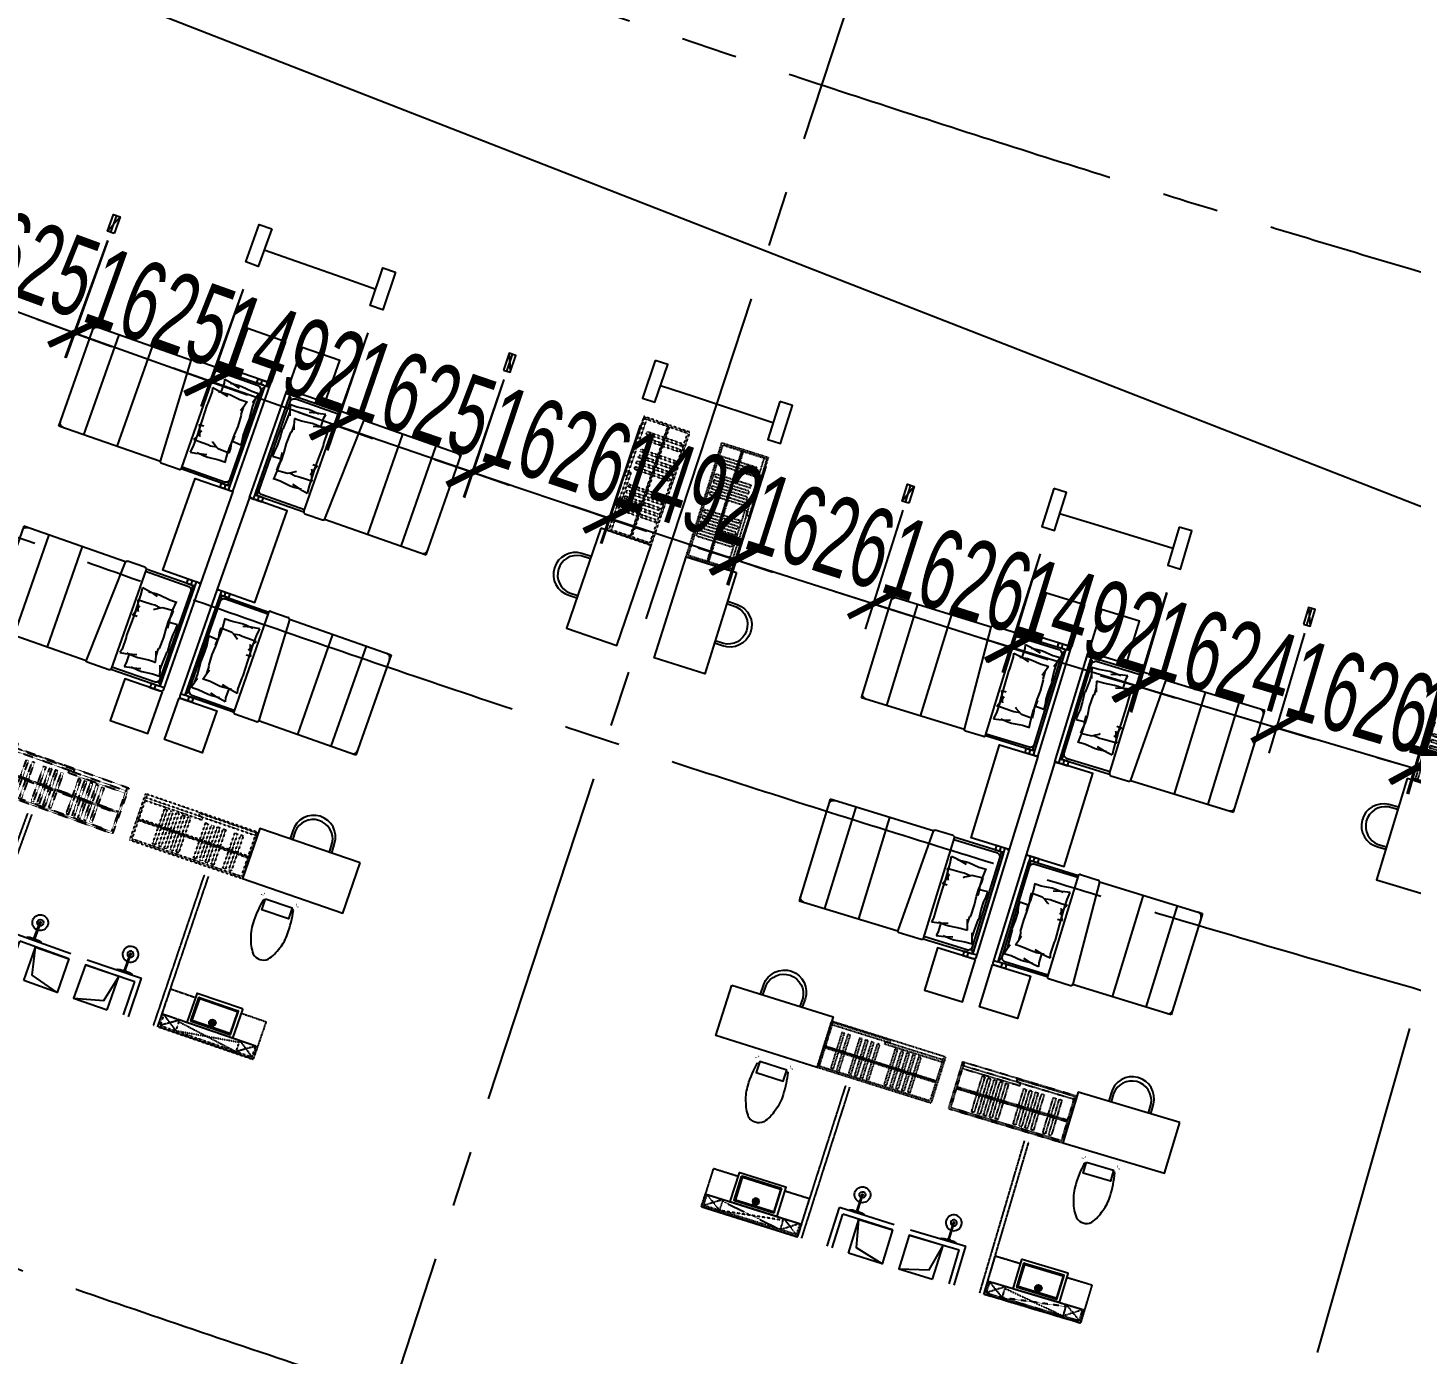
# Model space of a CAD drawing. Extents: x -668578 to 2331563, y -1202445 to 1620273.
# Drawn here: x 1076806 to 1092451, y 51342 to 66347 of the extents above; entities that cross this region are included whole.
import ezdxf

# ---------------------------------------------------------------- set-up
doc = ezdxf.new("R2010")
doc.units = 0
for name, pattern in [('CENTER2', [28.575, 19.05, -3.175, 3.175, -3.175]), ('DASH', [0.35, 0.25, -0.1]), ('XREF-ID.B3$0$DASH', [0.35, 0.25, -0.1])]:
    doc.linetypes.add(name, pattern=pattern)
doc.layers.get('0').update_dxf_attribs({"color": 8})
doc.layers.get('Defpoints').update_dxf_attribs({"color": 8})
for name, color, linetype in [('#标注', 8, 'Continuous'), ('#轴线', 8, 'CENTER2'), ('A-AL', 8, 'Continuous'), ('A-BEAM-PLAN-C', 8, 'Continuous'), ('A-BEAM-PLAN-S', 8, 'Continuous'), ('A-DIMS-150', 8, 'Continuous'), ('A-PUB_HATCH', 8, 'Continuous'), ('A-WALL-E', 8, 'Continuous'), ('A-WIND-FRAM', 8, 'Continuous'), ('LVTRY', 8, 'Continuous'), ('外轮廓', 8, 'Continuous'), ('建-符号', 8, 'Continuous')]:
    doc.layers.add(name, color=color, linetype=linetype)
doc.layers.add('Def point', color=8, linetype='Continuous', plot=False)
doc.styles.add('JHZX', font='jrs.shx', dxfattribs={"width": 0.6, "bigfont": 'jhz.shx'})
doc.dimstyles.new('JZBZ-300', dxfattribs={"dimscale": 300, "dimtxt": 3, "dimasz": 1.5, "dimexe": 1, "dimexo": 1, "dimgap": 0.5, "dimtad": 1, "dimdec": 0, "dimdsep": 46, "dimtxsty": 'JHZX', "dimblk1": 'ARCHTICK', "dimblk2": 'ARCHTICK', "dimsah": 1, "dimcen": 0, "dimclrd": 1, "dimclre": 1, "dimclrt": 2, "dimazin": 2, "dimtfac": 1, "dimtdec": 0, "dimtix": 1, "dimtmove": 0, "dimatfit": 3, "dimfxl": 0, "dimtolj": 1, "dimlwd": -1, "dimlwe": -1, "dimarcsym": 0})
doc.dimstyles.new('JZBZ-400', dxfattribs={"dimscale": 400, "dimtxt": 3, "dimasz": 1.5, "dimexe": 1, "dimexo": 1, "dimgap": 0.5, "dimtad": 1, "dimdec": 0, "dimdsep": 46, "dimtxsty": 'JHZX', "dimblk1": 'ARCHTICK', "dimblk2": 'ARCHTICK', "dimsah": 1, "dimcen": 0, "dimclrd": 1, "dimclre": 1, "dimclrt": 2, "dimazin": 2, "dimtfac": 1, "dimtdec": 0, "dimtix": 1, "dimtmove": 0, "dimatfit": 3, "dimfxl": 0, "dimtolj": 1, "dimlwd": -1, "dimlwe": -1, "dimarcsym": 0})

# ---------------------------------------------------------------- blocks, each defined once
blk = doc.blocks.new('_ARCHTICK')
at = {"color": 0, "linetype": 'ByBlock', "const_width": 0.15}
blk.add_lwpolyline([(-0.5, -0.5), (0.5, 0.5)], dxfattribs=at)
blk = doc.blocks.new('*D2939')
at = {"layer": '#标注', "ltscale": 300, "transparency": 16777216}
for p, q in [((-1773, -1481), (-9342, -7863)), ((165914, -92056), (164727, -101884))]:
    blk.add_line(p, q, dxfattribs=at)
blk.add_arc((197092, 166179), 269610, 220.13382, 263.11563, dxfattribs=at)
at = {"layer": 'Defpoints', "color": 0, "ltscale": 300, "transparency": 16777216}
for p in [(197092, 166179), (-1467, -1224), (40380, -53208), (165962, -91659)]:
    blk.add_point(p, dxfattribs=at)
at = {"layer": '#标注', "ltscale": 300, "transparency": 16777216, "xscale": 600, "yscale": 600, "zscale": 600}
for p, rotation in [((-9036, -7605), 130.1338192809485), ((164775, -101487), 353.1156299250187)]:
    blk.add_blockref('_ARCHTICK', p, dxfattribs=dict(at, rotation=rotation))
at = {"layer": '#标注', "ltscale": 300, "transparency": 16777216, "insert": (69342, -70334), "char_height": 1200, "attachment_point": 5, "rotation": 331.6247, "style": 'JHZX'}
blk.add_mtext('\\A1;42.98°', dxfattribs=at)
blk = doc.blocks.new('XREF-ID.ABCD$0$A$C1BB74E00')
at = {"ltscale": 0.5}
for p, q in [((108, 347), (108, 69)), ((113, 352), (577, 352)), ((117, 79), (117, 336)), ((120, 339), (570, 339)), ((345, 333), (345, 247)), ((573, 79), (573, 336)), ((582, 347), (582, 69)), ((302, 290), (388, 290)), ((577, 64), (113, 64)), ((570, 76), (120, 76))]:
    blk.add_line(p, q, dxfattribs=at)
blk.add_lwpolyline([(70, 378), (70, 35, 0.414214), (75, 30), (615, 30, 0.414214), (620, 35), (620, 378)], format="xyb", dxfattribs=at)
blk.add_lwpolyline([(70, 378), (620, 378)], dxfattribs=at)
for radius in [37.5, 26]:
    blk.add_circle((345, 290), radius, dxfattribs=at)
for centre, radius, start, end in [((113, 347), 5, 90, 180), ((120, 336), 3, 90, 180), ((570, 336), 3, 0, 90), ((577, 347), 5, 0, 90), ((113, 69), 5, 180, 270), ((120, 79), 3, 180, 270), ((570, 79), 3, 270, 0), ((577, 69), 5, 270, 0)]:
    blk.add_arc(centre, radius, start, end, dxfattribs=at)
blk = doc.blocks.new('XREF-ID.ABCD$0$马桶')
at = {"ltscale": 0.5}
for points, format in [([(-188, 30, 10, 0, 0), (-195, 0, 0, 0, 0.053113), (-225, -286, 0, 0, 0.094029), (-192, -490, 0, 0, 0.0979), (-106, -658, 0, 0, 0.39929), (106, -658, 0, 0, 0.087816), (192, -490, 0, 0, 0.089191), (225, -305, 0, 0, 0.054931), (195, 0, 0, 10, 0), (188, 30, 10, 10, 0)], "xyseb"), ([(224, 0, 10, 0, 0), (195, 0, 0, 0, 0), (-195, 0, 0, 10, 0), (-225, 0, 10, 10, 0)], "xyseb"), ([(-180, -50, 0.049028), (-205, -306, 0.094674), (-173, -505, 0.097919), (-90, -666, 0.382959), (90, -666, 0.087635), (173, -504, 0.08979), (205, -325, 0.05091), (180, -50, 0.046704)], "xyb")]:
    blk.add_lwpolyline(points, format=format, dxfattribs=at)
for points in [[(-160, -50), (-180, -50)], [(180, -50), (160, -50)]]:
    blk.add_lwpolyline(points, dxfattribs=at)
blk.add_lwpolyline([(-160, -30), (160, -30), (160, -160), (-160, -160)], close=True, dxfattribs=at)
blk = doc.blocks.new('rgewg1500')
at = {"ltscale": 0.3}
for p, q in [((0, -2250), (0, -450)), ((0, -2100), (0, -550)), ((0, -550), (50, -550)), ((150, -500), (20, -500)), ((634, -550), (50, -550)), ((50, -2030), (50, -570)), ((70, -550), (150, -550)), ((75, -625), (75, -600)), ((100, -550), (100, -500)), ((150, -550), (150, -500)), ((633, -2045), (633, -555)), ((653, -535), (913, -535)), ((883, -2045), (933, -555)), ((2100, -550), (933, -550)), ((1400, -2050), (1400, -550)), ((1800, -2050), (1800, -550)), ((2100, -2050), (2100, -550)), ((114, -656), (87, -656)), ((87, -656), (108, -729)), ((108, -729), (107, -814)), ((108, -729), (123, -777)), ((172, -656), (114, -656)), ((297, -642), (172, -656)), ((393, -775), (268, -789)), ((341, -642), (297, -642)), ((407, -646), (318, -669)), ((429, -651), (341, -642)), ((437, -775), (393, -775)), ((445, -639), (407, -646)), ((503, -779), (414, -802)), ((525, -784), (437, -775)), ((505, -628), (445, -639)), ((495, -673), (505, -628)), ((496, -781), (495, -673)), ((541, -772), (503, -779)), ((601, -761), (541, -772)), ((591, -806), (601, -761)), ((107, -814), (99, -945)), ((210, -789), (183, -789)), ((183, -789), (204, -862)), ((204, -862), (203, -947)), ((204, -862), (219, -910)), ((268, -789), (210, -789)), ((593, -946), (591, -806)), ((99, -945), (94, -953)), ((94, -953), (101, -1054)), ((101, -1054), (102, -1154)), ((195, -953), (190, -1086)), ((190, -1086), (198, -1187)), ((203, -947), (195, -953)), ((592, -1148), (595, -973)), ((595, -973), (593, -946)), ((92, -1211), (89, -1272)), ((102, -1154), (92, -1211)), ((185, -1195), (314, -1203)), ((188, -1256), (185, -1195)), ((198, -1187), (198, -1287)), ((314, -1203), (354, -1226)), ((335, -1215), (407, -1203)), ((354, -1226), (392, -1249)), ((392, -1249), (403, -1258)), ((407, -1203), (442, -1206)), ((442, -1206), (553, -1209)), ((553, -1209), (595, -1210)), ((596, -1236), (582, -1278)), ((587, -1344), (592, -1148)), ((595, -1210), (609, -1210)), ((609, -1210), (596, -1236)), ((89, -1272), (198, -1265)), ((89, -1328), (198, -1335)), ((92, -1389), (89, -1328)), ((102, -1446), (92, -1389)), ((188, -1344), (185, -1405)), ((185, -1405), (314, -1397)), ((198, -1313), (188, -1256)), ((198, -1287), (188, -1344)), ((198, -1413), (198, -1313)), ((314, -1397), (354, -1374)), ((335, -1385), (407, -1397)), ((354, -1374), (392, -1351)), ((392, -1351), (403, -1342)), ((407, -1397), (442, -1394)), ((442, -1394), (553, -1391)), ((553, -1391), (595, -1390)), ((567, -1279), (558, -1266)), ((567, -1321), (558, -1334)), ((582, -1278), (567, -1321)), ((582, -1322), (567, -1279)), ((596, -1364), (582, -1322)), ((587, -1256), (592, -1452)), ((595, -1390), (609, -1390)), ((609, -1390), (596, -1364)), ((94, -1647), (101, -1546)), ((101, -1546), (102, -1446)), ((190, -1514), (198, -1413)), ((195, -1647), (190, -1514)), ((592, -1452), (595, -1627)), ((99, -1655), (94, -1647)), ((107, -1786), (99, -1655)), ((203, -1653), (195, -1647)), ((204, -1738), (203, -1653)), ((204, -1738), (219, -1690)), ((593, -1654), (591, -1794)), ((595, -1627), (593, -1654)), ((87, -1944), (108, -1871)), ((108, -1871), (107, -1786)), ((108, -1871), (123, -1823)), ((183, -1811), (204, -1738)), ((210, -1811), (183, -1811)), ((268, -1811), (210, -1811)), ((393, -1825), (268, -1811)), ((437, -1825), (393, -1825)), ((503, -1821), (414, -1798)), ((525, -1816), (437, -1825)), ((496, -1819), (495, -1927)), ((541, -1828), (503, -1821)), ((601, -1839), (541, -1828)), ((591, -1794), (601, -1839)), ((75, -2025), (75, -1975)), ((114, -1944), (87, -1944)), ((172, -1944), (114, -1944)), ((297, -1958), (172, -1944)), ((341, -1958), (297, -1958)), ((407, -1954), (318, -1931)), ((429, -1949), (341, -1958)), ((445, -1961), (407, -1954)), ((505, -1972), (445, -1961)), ((495, -1927), (505, -1972)), ((0, -2100), (50, -2100)), ((20, -2100), (150, -2100)), ((50, -2050), (634, -2050)), ((50, -2050), (50, -2050)), ((150, -2050), (70, -2050)), ((100, -2100), (100, -2050)), ((150, -2100), (150, -2050)), ((653, -2065), (863, -2065)), ((883, -2050), (2100, -2050))]:
    blk.add_line(p, q, dxfattribs=at)
for points in [[(0, -500), (450, -500), (450, 0), (0, 0)], [(0, -2100), (450, -2100), (450, -2600), (0, -2600)]]:
    blk.add_lwpolyline(points, close=True, dxfattribs=at)
blk.add_lwpolyline([(50, -2100), (50, -550)], dxfattribs=at)
blk.add_lwpolyline([(633, -2025), (125, -2025, -0.414214), (75, -1975), (75, -625, -0.414214), (125, -575), (633, -575)], format="xyb", dxfattribs=at)
for centre, radius, start, end in [((20, -520), 20, 90, 180), ((70, -570), 20, 90, 180), ((50, -600), 25, 0, 90), ((653, -555), 20, 90, 180), ((913, -555), 20, 0, 90), ((2050, -600), 50, 0, 90), ((50, -2025), 25, 270, 0), ((70, -2030), 20, 180, 270), ((2050, -2000), 50, 270, 0), ((20, -2080), 20, 180, 270), ((653, -2045), 20, 180, 270), ((863, -2045), 20, 270, 0)]:
    blk.add_arc(centre, radius, start, end, dxfattribs=at)
blk = doc.blocks.new('Swcwrv4tv')
at = {"linetype": 'XREF-ID.B3$0$DASH', "ltscale": 0.3}
for p, q in [((20, -240), (1330, -240)), ((20, -250), (1330, -250)), ((20, -260), (1330, -260))]:
    blk.add_line(p, q, dxfattribs=at)
for points in [[(0, 0), (0, -550), (1350, -550), (1350, 0)], [(20, -20), (20, -550), (1330, -550), (1330, -20)], [(149, -460), (149, -40), (179, -40), (179, -460)], [(219, -460), (219, -40), (249, -40), (249, -460)], [(359, -460), (359, -40), (389, -40), (389, -460)], [(429, -460), (429, -40), (459, -40), (459, -460)], [(499, -460), (499, -40), (529, -40), (529, -460)], [(569, -460), (569, -40), (599, -40), (599, -460)], [(779, -460), (779, -40), (809, -40), (809, -460)], [(849, -460), (849, -40), (879, -40), (879, -460)], [(919, -460), (919, -40), (949, -40), (949, -460)], [(989, -460), (989, -40), (1019, -40), (1019, -460)], [(1059, -460), (1059, -40), (1089, -40), (1089, -460)], [(20, -540), (700, -540), (700, -510), (20, -510)], [(1330, -480), (650, -480), (650, -510), (1330, -510)]]:
    blk.add_lwpolyline(points, close=True, dxfattribs=at)
blk = doc.blocks.new('XREF-ID.ABCD$0$DSAFAS124SDA')
at = {"ltscale": 0.5}
for p, q in [((18910, 19911), (18900, 19911)), ((18910, 19849), (18910, 19911)), ((18910, 19890), (18930, 19890)), ((18910, 19870), (18930, 19870)), ((18930, 19870), (18930, 19890)), ((18930, 19885), (19115, 19885)), ((18930, 19875), (19115, 19875)), ((18900, 19849), (18910, 19849))]:
    blk.add_line(p, q, dxfattribs=at)
for points in [[(18900, 19965), (18910, 19965), (18915, 19935), (18915, 19890)], [(18915, 19870), (18915, 19825), (18910, 19795), (18900, 19795)]]:
    blk.add_lwpolyline(points, dxfattribs=at)
for radius, start, end in [(89.5, 183.2025, 176.7975), (35, 188.2132, 171.7868), (9, 213.749, 146.251), (5, 270, 90)]:
    blk.add_arc((19115, 19880), radius, start, end, dxfattribs=at)
blk = doc.blocks.new('vvrgevve')
at = {"layer": 'A-BEAM-PLAN-C'}
for points in [[(-2732, -3889), (-3064, -3670), (-3285, -4003), (-2951, -4223)], [(-2148, -4272), (-2480, -4053), (-2701, -4386), (-2367, -4606)]]:
    blk.add_lwpolyline(points, close=True, dxfattribs=at)
at = {"layer": 'A-BEAM-PLAN-S'}
for p, q in [((-2700, -4388), (-2481, -4053)), ((-2481, -4053), (-2148, -4272))]:
    blk.add_line(p, q, dxfattribs=at)
at = {"layer": 'A-DIMS-150'}
for points in [[(-2951, -4223), (-3183, -3990), (-3064, -3670)], [(-2700, -4388), (-2394, -4507), (-2148, -4272)]]:
    blk.add_lwpolyline(points, dxfattribs=at)
at = {"layer": 'Def point', "linetype": 'XREF-ID.B3$0$DASH', "ltscale": 0.3}
for p, q in [((-3922, -4974), (-4084, -5221)), ((-3546, -5221), (-3922, -4974)), ((-4297, -6092), (-3672, -5139)), ((-4286, -6075), (-3683, -5156)), ((-3683, -5156), (-3574, -5227)), ((-3683, -5156), (-3678, -5386)), ((-3672, -5139), (-3546, -5221)), ((-3574, -5227), (-4177, -6147)), ((-4172, -6174), (-3546, -5221)), ((-3546, -5221), (-4172, -6174)), ((-3787, -5314), (-3574, -5227)), ((-3678, -5386), (-3787, -5314)), ((-4165, -5927), (-3678, -5386)), ((-3770, -5325), (-4073, -5988)), ((-4005, -6284), (-3379, -5331)), ((-3379, -5331), (-4005, -6284)), ((-3373, -5359), (-3977, -6278)), ((-3879, -6366), (-3254, -5413)), ((-3868, -6350), (-3265, -5430)), ((-3265, -5430), (-3478, -5517)), ((-3379, -5331), (-3003, -5578)), ((-3254, -5413), (-3379, -5331)), ((-3265, -5430), (-3373, -5359)), ((-3369, -5589), (-3373, -5359)), ((-3386, -5578), (-3873, -6119)), ((-3781, -6180), (-3478, -5517)), ((-3478, -5517), (-3369, -5589)), ((-3003, -5578), (-3165, -5824)), ((-4386, -5681), (-4548, -5927)), ((-4548, -5927), (-4172, -6174)), ((-4073, -5988), (-4182, -5916)), ((-4182, -5916), (-4177, -6147)), ((-4172, -6174), (-4297, -6092)), ((-4286, -6075), (-4073, -5988)), ((-4177, -6147), (-4286, -6075)), ((-3764, -6191), (-3977, -6278)), ((-3873, -6119), (-3764, -6191)), ((-3868, -6350), (-3873, -6119)), ((-3628, -6531), (-4005, -6284)), ((-4005, -6284), (-3879, -6366)), ((-3977, -6278), (-3868, -6350)), ((-3466, -6284), (-3628, -6531))]:
    blk.add_line(p, q, dxfattribs=at)
at = {"layer": 'Def point'}
for points in [[(-7134, -10688), (-6476, -9685), (-6977, -9356), (-7636, -10359)], [(-6967, -10798), (-6309, -9795), (-5807, -10124), (-6465, -11127)]]:
    blk.add_lwpolyline(points, close=True, dxfattribs=at)
for points in [[(-7449, -10075), (-7541, -10010, -0.999944), (-7256, -9605), (-7178, -9661)], [(-7434, -10052), (-7526, -9988, -0.90396), (-7272, -9628), (-7193, -9684)], [(-6279, -10843), (-6183, -10902, 0.999944), (-5925, -10479), (-6007, -10429)], [(-6264, -10820), (-6169, -10878, 0.90396), (-5939, -10503), (-6022, -10452)]]:
    blk.add_lwpolyline(points, format="xyb", dxfattribs=at)
at = {"layer": 'LVTRY', "linetype": 'Continuous'}
for p, q in [((-2951, -3385), (-3368, -4020)), ((-2901, -3418), (-3285, -4003)), ((-2942, -4301), (-3368, -4020)), ((-2909, -4251), (-3202, -4058)), ((-1984, -4020), (-2366, -4607)), ((-1934, -4053), (-2348, -4690)), ((-2366, -4607), (-2742, -4360)), ((-2148, -4272), (-2366, -4607)), ((-2348, -4690), (-2775, -4410)), ((-2733, -4438), (-2348, -4690))]:
    blk.add_line(p, q, dxfattribs=at)
at = {"layer": 'LVTRY', "linetype": 'DASH'}
for p, q in [((-3050, -4458), (-4381, -3577)), ((-3078, -4500), (-4408, -3618)), ((-2903, -4614), (-1566, -5484)), ((-2876, -4572), (-1538, -5442))]:
    blk.add_line(p, q, dxfattribs=at)
at = {"layer": 'LVTRY', "linetype": 'DASH', "ltscale": 0.5}
for points in [[(-4386, -5681), (-4548, -5927), (-4172, -6174), (-3546, -5221), (-3922, -4974), (-4084, -5221)], [(-3466, -6284), (-3628, -6531), (-4005, -6284), (-3379, -5331), (-3003, -5578), (-3165, -5824)]]:
    blk.add_lwpolyline(points, dxfattribs=at)
at = {"layer": 'Def point'}
for name, p, xscale, rotation in [('Swcwrv4tv', (-4227, -6258), -0.9999999999999998, 326.7232894657257), ('rgewg1500', (-4939, -7344), -0.9999999999999997, 326.7232894661589)]:
    blk.add_blockref(name, p, dxfattribs=dict(at, xscale=xscale, rotation=rotation))
for name, p, rotation in [('Swcwrv4tv', (-4059, -6368), 326.7232894665918), ('rgewg1500', (-4772, -7454), 326.7232894661586)]:
    blk.add_blockref(name, p, dxfattribs=dict(at, rotation=rotation))
at = {"layer": 'LVTRY', "linetype": 'DASH', "ltscale": 0.5, "xscale": -1, "rotation": 326.4684970788045}
blk.add_blockref('XREF-ID.ABCD$0$DSAFAS124SDA', (1579, -30769), dxfattribs=at)
at = {"layer": 'LVTRY', "color": 8, "linetype": 'Continuous', "rotation": 236.7232894660163}
blk.add_blockref('XREF-ID.ABCD$0$马桶', (-3294, -4837), dxfattribs=at)
at = {"layer": 'LVTRY', "linetype": 'DASH', "ltscale": 0.5, "rotation": 326.9780817593824}
blk.add_blockref('XREF-ID.ABCD$0$DSAFAS124SDA', (-28857, -10794), dxfattribs=at)
at = {"layer": 'LVTRY', "color": 8, "linetype": 'Continuous', "xscale": -0.9999999999999997, "rotation": 56.72328946630162}
blk.add_blockref('XREF-ID.ABCD$0$马桶', (-3127, -4946), dxfattribs=at)
at = {"layer": 'LVTRY', "color": 8, "linetype": 'DASH', "ltscale": 0.5, "extrusion": (0, 0, -1), "zscale": -1, "rotation": 123.276710533797}
blk.add_blockref('XREF-ID.ABCD$0$A$C1BB74E00', (4491, -5695), dxfattribs=at)
at = {"layer": 'LVTRY', "color": 8, "linetype": 'DASH', "ltscale": 0.5, "extrusion": (0, 0, -1), "xscale": -1, "zscale": -1, "rotation": 303.2767105338852}
blk.add_blockref('XREF-ID.ABCD$0$A$C1BB74E00', (3438, -6387), dxfattribs=at)
blk = doc.blocks.new('rehgdfvsfe')
at = {"ltscale": 0.3}
for p, q in [((-50, 0), (-1330, 0)), ((-1300, 0), (-1300, -50)), ((-50, 0), (-50, -50)), ((1050, 0), (2330, 0)), ((1050, 0), (1050, -50)), ((2300, 0), (2300, -50)), ((-1350, -150), (-1350, -20)), ((-1300, -100), (-1350, -100)), ((-1300, -150), (-1350, -150)), ((-1300, -634), (-1300, -50)), ((-1300, -70), (-1300, -150)), ((-120, -50), (-1280, -50)), ((-1225, -75), (-1250, -75)), ((-1194, -114), (-1194, -87)), ((-1194, -87), (-1121, -108)), ((-1194, -172), (-1194, -114)), ((-1121, -108), (-1036, -107)), ((-1121, -108), (-1073, -123)), ((-1036, -107), (-905, -99)), ((-905, -99), (-897, -94)), ((-897, -94), (-796, -101)), ((-796, -101), (-696, -102)), ((-696, -102), (-639, -92)), ((-639, -92), (-578, -89)), ((-578, -89), (-585, -198)), ((-125, -75), (-175, -75)), ((-100, -50), (-100, -634)), ((-100, -50), (-100, -50)), ((-100, -150), (-100, -70)), ((-50, -100), (-100, -100)), ((-50, -150), (-100, -150)), ((-50, -20), (-50, -150)), ((1050, -20), (1050, -150)), ((1050, -100), (1100, -100)), ((1050, -150), (1100, -150)), ((1100, -50), (1100, -634)), ((1100, -50), (1100, -50)), ((1100, -150), (1100, -70)), ((1120, -50), (2280, -50)), ((1125, -75), (1175, -75)), ((1578, -89), (1585, -198)), ((1639, -92), (1578, -89)), ((1696, -102), (1639, -92)), ((1796, -101), (1696, -102)), ((1897, -94), (1796, -101)), ((1905, -99), (1897, -94)), ((2036, -107), (1905, -99)), ((2121, -108), (2036, -107)), ((2121, -108), (2073, -123)), ((2194, -87), (2121, -108)), ((2194, -114), (2194, -87)), ((2194, -172), (2194, -114)), ((2225, -75), (2250, -75)), ((2300, -634), (2300, -50)), ((2300, -70), (2300, -150)), ((2300, -100), (2350, -100)), ((2300, -150), (2350, -150)), ((2350, -150), (2350, -20)), ((-1208, -297), (-1194, -172)), ((-1208, -341), (-1208, -297)), ((-1075, -393), (-1061, -268)), ((-1061, -210), (-1061, -183)), ((-1061, -183), (-988, -204)), ((-1061, -268), (-1061, -210)), ((-988, -204), (-903, -203)), ((-988, -204), (-940, -219)), ((-903, -203), (-897, -195)), ((-897, -195), (-764, -190)), ((-764, -190), (-663, -198)), ((-663, -198), (-563, -198)), ((-594, -188), (-655, -185)), ((-537, -198), (-594, -188)), ((-563, -198), (-506, -188)), ((-437, -198), (-537, -198)), ((-506, -188), (-445, -185)), ((-445, -185), (-453, -314)), ((-336, -190), (-437, -198)), ((-339, -210), (-339, -183)), ((-339, -268), (-339, -210)), ((-325, -393), (-339, -268)), ((1325, -393), (1339, -268)), ((1336, -190), (1437, -198)), ((1339, -210), (1339, -183)), ((1339, -268), (1339, -210)), ((1437, -198), (1537, -198)), ((1445, -185), (1453, -314)), ((1506, -188), (1445, -185)), ((1563, -198), (1506, -188)), ((1537, -198), (1594, -188)), ((1663, -198), (1563, -198)), ((1594, -188), (1655, -185)), ((1764, -190), (1663, -198)), ((1897, -195), (1764, -190)), ((1903, -203), (1897, -195)), ((1988, -204), (1903, -203)), ((1988, -204), (1940, -219)), ((2061, -183), (1988, -204)), ((2061, -210), (2061, -183)), ((2061, -268), (2061, -210)), ((2075, -393), (2061, -268)), ((2208, -297), (2194, -172)), ((2208, -341), (2208, -297)), ((-1222, -505), (-1211, -445)), ((-1211, -445), (-1204, -407)), ((-1199, -429), (-1208, -341)), ((-1204, -407), (-1181, -318)), ((-1075, -437), (-1075, -393)), ((-1066, -525), (-1075, -437)), ((-1071, -503), (-1048, -414)), ((-499, -392), (-508, -403)), ((-476, -354), (-499, -392)), ((-453, -314), (-476, -354)), ((-465, -335), (-453, -407)), ((-456, -442), (-459, -553)), ((-453, -407), (-456, -442)), ((-329, -503), (-352, -414)), ((-334, -525), (-325, -437)), ((-325, -437), (-325, -393)), ((1325, -437), (1325, -393)), ((1334, -525), (1325, -437)), ((1329, -503), (1352, -414)), ((1453, -314), (1476, -354)), ((1465, -335), (1453, -407)), ((1453, -407), (1456, -442)), ((1456, -442), (1459, -553)), ((1476, -354), (1499, -392)), ((1499, -392), (1508, -403)), ((2071, -503), (2048, -414)), ((2066, -525), (2075, -437)), ((2075, -437), (2075, -393)), ((2204, -407), (2181, -318)), ((2199, -429), (2208, -341)), ((2211, -445), (2204, -407)), ((2222, -505), (2211, -445)), ((-1177, -495), (-1222, -505)), ((-1069, -496), (-1177, -495)), ((-1089, -601), (-1078, -541)), ((-1044, -591), (-1089, -601)), ((-1078, -541), (-1071, -503)), ((-904, -593), (-1044, -591)), ((-877, -595), (-904, -593)), ((-702, -592), (-877, -595)), ((-506, -587), (-702, -592)), ((-641, -553), (-640, -595)), ((-640, -595), (-640, -609)), ((-640, -609), (-614, -596)), ((-614, -596), (-572, -582)), ((-594, -587), (-398, -592)), ((-571, -567), (-584, -558)), ((-572, -582), (-529, -567)), ((-528, -582), (-571, -567)), ((-529, -567), (-516, -558)), ((-486, -596), (-528, -582)), ((-460, -609), (-486, -596)), ((-459, -553), (-460, -595)), ((-460, -595), (-460, -609)), ((-398, -592), (-311, -601)), ((-322, -541), (-329, -503)), ((-311, -601), (-322, -541)), ((1311, -601), (1322, -541)), ((1398, -592), (1311, -601)), ((1322, -541), (1329, -503)), ((1594, -587), (1398, -592)), ((1459, -553), (1460, -595)), ((1460, -595), (1460, -609)), ((1460, -609), (1486, -596)), ((1486, -596), (1528, -582)), ((1506, -587), (1702, -592)), ((1529, -567), (1516, -558)), ((1528, -582), (1571, -567)), ((1572, -582), (1529, -567)), ((1571, -567), (1584, -558)), ((1614, -596), (1572, -582)), ((1640, -609), (1614, -596)), ((1641, -553), (1640, -595)), ((1640, -595), (1640, -609)), ((1702, -592), (1877, -595)), ((1877, -595), (1904, -593)), ((1904, -593), (2044, -591)), ((2044, -591), (2089, -601)), ((2069, -496), (2177, -495)), ((2078, -541), (2071, -503)), ((2089, -601), (2078, -541)), ((2177, -495), (2222, -505)), ((-1315, -653), (-1315, -913)), ((-105, -633), (-1295, -633)), ((-85, -653), (-85, -863)), ((1085, -653), (1085, -863)), ((1105, -633), (2295, -633)), ((2315, -653), (2315, -913)), ((-1300, -2100), (-1300, -933)), ((-105, -883), (-1295, -933)), ((-100, -883), (-100, -2100)), ((1100, -883), (1100, -2100)), ((1105, -883), (2295, -933)), ((2300, -2100), (2300, -933)), ((-100, -1400), (-1300, -1400)), ((1100, -1400), (2300, -1400)), ((-100, -1800), (-1300, -1800)), ((1100, -1800), (2300, -1800)), ((-100, -2100), (-1300, -2100)), ((1100, -2100), (2300, -2100))]:
    blk.add_line(p, q, dxfattribs=at)
for points in [[(-1350, 0), (-1350, -450), (-1850, -450), (-1850, 0)], [(-50, 0), (-50, -450), (1050, -450), (1050, 0)], [(2350, 0), (2350, -450), (2850, -450), (2850, 0)]]:
    blk.add_lwpolyline(points, close=True, dxfattribs=at)
for points in [[(-50, -50), (-1300, -50)], [(1050, -50), (2300, -50)]]:
    blk.add_lwpolyline(points, dxfattribs=at)
for points in [[(-125, -633), (-125, -125, 0.414214), (-175, -75), (-1225, -75, 0.414214), (-1275, -125), (-1275, -633)], [(1125, -633), (1125, -125, -0.414214), (1175, -75), (2225, -75, -0.414214), (2275, -125), (2275, -633)]]:
    blk.add_lwpolyline(points, format="xyb", dxfattribs=at)
for centre, radius, start, end in [((-1330, -20), 20, 90, 180), ((2330, -20), 20, 360, 90), ((-1280, -70), 20, 90, 180), ((-1250, -50), 25, 180, 270), ((-125, -50), 25, 270, 360), ((-120, -70), 20, 360, 90), ((-70, -20), 20, 360, 90), ((1070, -20), 20, 90, 180), ((1125, -50), 25, 180, 270), ((1120, -70), 20, 90, 180), ((2250, -50), 25, 270, 0), ((2280, -70), 20, 0, 90), ((-1295, -653), 20, 90, 180), ((-105, -653), 20, 360, 90), ((1105, -653), 20, 90, 180), ((2295, -653), 20, 0, 90), ((-1295, -913), 20, 180, 270), ((-105, -863), 20, 270, 360), ((1105, -863), 20, 180, 270), ((2295, -913), 20, 270, 0), ((-1250, -2050), 50, 180, 270), ((-150, -2050), 50, 270, 360), ((1150, -2050), 50, 180, 270), ((2250, -2050), 50, 270, 0)]:
    blk.add_arc(centre, radius, start, end, dxfattribs=at)
blk = doc.blocks.new('pkrthvv')
at = {"layer": 'A-BEAM-PLAN-C'}
blk.add_lwpolyline([(-1285, -4330), (-1138, -3959), (-1510, -3812), (-1658, -4184)], close=True, dxfattribs=at)
at = {"layer": 'A-DIMS-150'}
blk.add_lwpolyline([(-1658, -4184), (-1317, -4223), (-1138, -3959)], dxfattribs=at)
at = {"layer": 'Def point', "linetype": 'XREF-ID.B3$0$DASH', "ltscale": 0.3}
for p, q in [((-557, -4124), (-282, -4231)), ((-665, -4404), (-720, -4544)), ((-647, -4411), (-694, -4532)), ((-470, -4480), (-694, -4532)), ((-694, -4532), (332, -4930)), ((397, -4816), (-665, -4404)), ((379, -4809), (-647, -4411)), ((-647, -4411), (-517, -4601)), ((-517, -4601), (-470, -4480)), ((-477, -4499), (154, -4862)), ((343, -4956), (-720, -4544)), ((-720, -4544), (343, -4956)), ((194, -4759), (-517, -4601)), ((154, -4862), (201, -4740)), ((379, -4809), (154, -4862)), ((201, -4740), (332, -4930)), ((332, -4930), (379, -4809)), ((343, -4956), (397, -4816))]:
    blk.add_line(p, q, dxfattribs=at)
at = {"layer": 'Def point'}
for points in [[(4510, 893), (4076, -225), (4635, -443), (5070, 676)], [(1640, -2784), (521, -2350), (304, -2909), (1423, -3343)]]:
    blk.add_lwpolyline(points, close=True, dxfattribs=at)
for points in [[(4387, 577), (4281, 614, 0.999944), (4117, 147), (4208, 115)], [(4377, 551), (4272, 588, 0.90396), (4126, 173), (4218, 140)], [(1323, -2661), (1360, -2555, 0.999944), (893, -2391), (861, -2482)], [(1297, -2651), (1334, -2546, 0.90396), (919, -2400), (887, -2492)]]:
    blk.add_lwpolyline(points, format="xyb", dxfattribs=at)
at = {"layer": 'LVTRY', "linetype": 'DASH'}
for p, q in [((-766, -4526), (-125, -2852)), ((-720, -4544), (-79, -2870))]:
    blk.add_line(p, q, dxfattribs=at)
at = {"layer": 'LVTRY', "linetype": 'Continuous'}
for p, q in [((-1510, -3812), (-959, -4023)), ((-1489, -3756), (-882, -3988)), ((-1103, -4397), (-959, -4023)), ((-1047, -4419), (-882, -3988))]:
    blk.add_line(p, q, dxfattribs=at)
at = {"layer": 'LVTRY', "linetype": 'DASH', "ltscale": 0.5}
blk.add_lwpolyline([(231, -4430), (506, -4537), (343, -4956), (-720, -4544), (-557, -4124), (-282, -4231)], dxfattribs=at)
at = {"layer": 'Def point'}
for name, p, rotation in [('rehgdfvsfe', (166, 418), 68.4114041979029), ('Swcwrv4tv', (5558, 1935), 248.7883583384915), ('Swcwrv4tv', (304, -2909), 158.7883583384915)]:
    blk.add_blockref(name, p, dxfattribs=dict(at, rotation=rotation))
at = {"layer": 'LVTRY', "color": 8, "linetype": 'Continuous', "extrusion": (0, 0, -1), "xscale": -1, "zscale": -1, "rotation": 21.08304882397499}
blk.add_blockref('XREF-ID.ABCD$0$马桶', (-714, -3177), dxfattribs=at)
at = {"layer": 'LVTRY', "linetype": 'DASH', "ltscale": 0.5, "rotation": 69.04315072541277}
blk.add_blockref('XREF-ID.ABCD$0$DSAFAS124SDA', (10732, -28675), dxfattribs=at)
at = {"layer": 'LVTRY', "color": 8, "linetype": 'DASH', "ltscale": 0.5, "rotation": 158.7883583380143}
blk.add_blockref('XREF-ID.ABCD$0$A$C1BB74E00', (325, -4381), dxfattribs=at)
blk = doc.blocks.new('fefwf5f5f4tw')
for points in [[(139, -57), (-31, -473), (-170, -417), (0, 0)], [(1518, -601), (1357, -1021), (1217, -967), (1378, -547)]]:
    blk.add_lwpolyline(points, close=True)
blk.add_lwpolyline([(43, -291), (913, -634), (1288, -783)])
blk = doc.blocks.new('幕墙分隔')
for p, q in [((-40, -100), (40, 100)), ((0, 100), (0, -100))]:
    blk.add_line(p, q)
blk.add_lwpolyline([(-40, 100), (40, 100), (40, -100), (-40, -100)], close=True)
blk = doc.blocks.new('*D1476')
at = {"layer": '#标注', "ltscale": 300, "transparency": 16777216}
for p, q in [((1092803, 59034), (1092415, 57677)), ((1094009, 58690), (1093622, 57333)), ((1092498, 57966), (1092065, 58089)), ((1093704, 57621), (1092498, 57966)), ((1093704, 57621), (1094137, 57498))]:
    blk.add_line(p, q, dxfattribs=at)
at = {"layer": 'Defpoints', "color": 0, "ltscale": 300, "transparency": 16777216}
for p in [(1092885, 59323), (1094091, 58978), (1092498, 57966)]:
    blk.add_point(p, dxfattribs=at)
at = {"layer": '#标注', "ltscale": 300, "transparency": 16777216, "xscale": 450, "yscale": 450, "zscale": 450}
for p, rotation in [((1092498, 57966), 344.0611162122501), ((1093704, 57621), 164.0611162122501)]:
    blk.add_blockref('_ARCHTICK', p, dxfattribs=dict(at, rotation=rotation))
at = {"layer": '#标注', "ltscale": 300, "transparency": 16777216, "insert": (1093266, 58371), "char_height": 900, "attachment_point": 5, "rotation": 344.0611, "style": 'JHZX'}
blk.add_mtext('\\A1;1255', dxfattribs=at)
blk = doc.blocks.new('*D1477')
at = {"layer": '#标注', "ltscale": 300, "transparency": 16777216}
for p, q in [((1091242, 59497), (1090841, 58141)), ((1092802, 59035), (1092400, 57680)), ((1090926, 58429), (1090494, 58557)), ((1092485, 57967), (1090926, 58429)), ((1092485, 57967), (1092917, 57839))]:
    blk.add_line(p, q, dxfattribs=at)
at = {"layer": 'Defpoints', "color": 0, "ltscale": 300, "transparency": 16777216}
for p in [(1091327, 59784), (1092887, 59323), (1090926, 58429)]:
    blk.add_point(p, dxfattribs=at)
at = {"layer": '#标注', "ltscale": 300, "transparency": 16777216, "xscale": 450, "yscale": 450, "zscale": 450}
for p, rotation in [((1090926, 58429), 343.5013835082236), ((1092485, 57967), 163.5013835082236)]:
    blk.add_blockref('_ARCHTICK', p, dxfattribs=dict(at, rotation=rotation))
at = {"layer": '#标注', "ltscale": 300, "transparency": 16777216, "insert": (1091876, 58773), "char_height": 900, "attachment_point": 5, "rotation": 343.5014, "style": 'JHZX'}
blk.add_mtext('\\A1;1626', dxfattribs=at)
blk = doc.blocks.new('*D1478')
at = {"layer": '#标注', "ltscale": 300, "transparency": 16777216}
for p, q in [((1089685, 59958), (1089284, 58602)), ((1091242, 59497), (1090841, 58141)), ((1089369, 58890), (1088937, 59017)), ((1090926, 58429), (1089369, 58890)), ((1090926, 58429), (1091358, 58301))]:
    blk.add_line(p, q, dxfattribs=at)
at = {"layer": 'Defpoints', "color": 0, "ltscale": 300, "transparency": 16777216}
for p in [(1089770, 60245), (1091327, 59784), (1089369, 58890)]:
    blk.add_point(p, dxfattribs=at)
at = {"layer": '#标注', "ltscale": 300, "transparency": 16777216, "xscale": 450, "yscale": 450, "zscale": 450}
for p, rotation in [((1089369, 58890), 343.5191788533327), ((1090926, 58429), 163.5191788533327)]:
    blk.add_blockref('_ARCHTICK', p, dxfattribs=dict(at, rotation=rotation))
at = {"layer": '#标注', "ltscale": 300, "transparency": 16777216, "insert": (1090318, 59235), "char_height": 900, "attachment_point": 5, "rotation": 343.5192, "style": 'JHZX'}
blk.add_mtext('\\A1;1624', dxfattribs=at)
blk = doc.blocks.new('*D1479')
at = {"layer": '#标注', "ltscale": 300, "transparency": 16777216}
for p, q in [((1088255, 60396), (1087842, 59049)), ((1089682, 59958), (1089268, 58611)), ((1087930, 59336), (1087500, 59468)), ((1089356, 58898), (1087930, 59336)), ((1089356, 58898), (1089786, 58766))]:
    blk.add_line(p, q, dxfattribs=at)
at = {"layer": 'Defpoints', "color": 0, "ltscale": 300, "transparency": 16777216}
for p in [(1088344, 60683), (1089770, 60245), (1087930, 59336)]:
    blk.add_point(p, dxfattribs=at)
at = {"layer": '#标注', "ltscale": 300, "transparency": 16777216, "xscale": 450, "yscale": 450, "zscale": 450}
for p, rotation in [((1087930, 59336), 342.9359006772232), ((1089356, 58898), 162.9359006772232)]:
    blk.add_blockref('_ARCHTICK', p, dxfattribs=dict(at, rotation=rotation))
at = {"layer": '#标注', "ltscale": 300, "transparency": 16777216, "insert": (1088819, 59691), "char_height": 900, "attachment_point": 5, "rotation": 342.9359, "style": 'JHZX'}
blk.add_mtext('\\A1;1492', dxfattribs=at)
blk = doc.blocks.new('*D1480')
at = {"layer": '#标注', "ltscale": 300, "transparency": 16777216}
for p, q in [((1086703, 60889), (1086276, 59544)), ((1088253, 60397), (1087825, 59052)), ((1086367, 59830), (1085938, 59967)), ((1087916, 59338), (1086367, 59830)), ((1087916, 59338), (1088345, 59202))]:
    blk.add_line(p, q, dxfattribs=at)
at = {"layer": 'Defpoints', "color": 0, "ltscale": 300, "transparency": 16777216}
for p in [(1086794, 61175), (1088344, 60683), (1086367, 59830)]:
    blk.add_point(p, dxfattribs=at)
at = {"layer": '#标注', "ltscale": 300, "transparency": 16777216, "xscale": 450, "yscale": 450, "zscale": 450}
for p, rotation in [((1086367, 59830), 342.3700705111703), ((1087916, 59338), 162.3700705111703)]:
    blk.add_blockref('_ARCHTICK', p, dxfattribs=dict(at, rotation=rotation))
at = {"layer": '#标注', "ltscale": 300, "transparency": 16777216, "insert": (1087323, 60156), "char_height": 900, "attachment_point": 5, "rotation": 342.3701, "style": 'JHZX'}
blk.add_mtext('\\A1;1626', dxfattribs=at)
blk = doc.blocks.new('*D1481')
at = {"layer": '#标注', "ltscale": 300, "transparency": 16777216}
for p, q in [((1085154, 61382), (1084726, 60037)), ((1086703, 60889), (1086276, 59544)), ((1084817, 60323), (1084388, 60459)), ((1086367, 59830), (1084817, 60323)), ((1086367, 59830), (1086796, 59694))]:
    blk.add_line(p, q, dxfattribs=at)
at = {"layer": 'Defpoints', "color": 0, "ltscale": 300, "transparency": 16777216}
for p in [(1085245, 61668), (1086794, 61175), (1084817, 60323)]:
    blk.add_point(p, dxfattribs=at)
at = {"layer": '#标注', "ltscale": 300, "transparency": 16777216, "xscale": 450, "yscale": 450, "zscale": 450}
for p, rotation in [((1084817, 60323), 342.370283939791), ((1086367, 59830), 162.370283939791)]:
    blk.add_blockref('_ARCHTICK', p, dxfattribs=dict(at, rotation=rotation))
at = {"layer": '#标注', "ltscale": 300, "transparency": 16777216, "insert": (1085774, 60648), "char_height": 900, "attachment_point": 5, "rotation": 342.3703, "style": 'JHZX'}
blk.add_mtext('\\A1;1626', dxfattribs=at)
blk = doc.blocks.new('*D1482')
at = {"layer": '#标注', "ltscale": 300, "transparency": 16777216}
for p, q in [((1083734, 61849), (1083294, 60512)), ((1085151, 61383), (1084712, 60046)), ((1083388, 60797), (1082961, 60937)), ((1084805, 60331), (1083388, 60797)), ((1084805, 60331), (1085233, 60190))]:
    blk.add_line(p, q, dxfattribs=at)
at = {"layer": 'Defpoints', "color": 0, "ltscale": 300, "transparency": 16777216}
for p in [(1083827, 62134), (1085245, 61668), (1083388, 60797)]:
    blk.add_point(p, dxfattribs=at)
at = {"layer": '#标注', "ltscale": 300, "transparency": 16777216, "xscale": 450, "yscale": 450, "zscale": 450}
for p, rotation in [((1083388, 60797), 341.8044535861983), ((1084805, 60331), 161.8044535861983)]:
    blk.add_blockref('_ARCHTICK', p, dxfattribs=dict(at, rotation=rotation))
at = {"layer": '#标注', "ltscale": 300, "transparency": 16777216, "insert": (1084284, 61134), "char_height": 900, "attachment_point": 5, "rotation": 341.8045, "style": 'JHZX'}
blk.add_mtext('\\A1;1492', dxfattribs=at)
blk = doc.blocks.new('*D1483')
at = {"layer": '#标注', "ltscale": 300, "transparency": 16777216}
for p, q in [((1082191, 62367), (1081742, 61031)), ((1083732, 61849), (1083282, 60513)), ((1081837, 61315), (1081411, 61458)), ((1083378, 60797), (1081837, 61315)), ((1083378, 60797), (1083805, 60654))]:
    blk.add_line(p, q, dxfattribs=at)
at = {"layer": 'Defpoints', "color": 0, "ltscale": 300, "transparency": 16777216}
for p in [(1082287, 62652), (1083827, 62134), (1081837, 61315)]:
    blk.add_point(p, dxfattribs=at)
at = {"layer": '#标注', "ltscale": 300, "transparency": 16777216, "xscale": 450, "yscale": 450, "zscale": 450}
for p, rotation in [((1081837, 61315), 341.4151814337518), ((1083378, 60797), 161.4151814337518)]:
    blk.add_blockref('_ARCHTICK', p, dxfattribs=dict(at, rotation=rotation))
at = {"layer": '#标注', "ltscale": 300, "transparency": 16777216, "insert": (1082799, 61625), "char_height": 900, "attachment_point": 5, "rotation": 341.4152, "style": 'JHZX'}
blk.add_mtext('\\A1;1626', dxfattribs=at)
blk = doc.blocks.new('*D1484')
at = {"layer": '#标注', "ltscale": 300, "transparency": 16777216}
for p, q in [((1080653, 62895), (1080196, 61563)), ((1082189, 62368), (1081732, 61036)), ((1080293, 61847), (1079867, 61993)), ((1081830, 61320), (1080293, 61847)), ((1081830, 61320), (1082255, 61174))]:
    blk.add_line(p, q, dxfattribs=at)
at = {"layer": 'Defpoints', "color": 0, "ltscale": 300, "transparency": 16777216}
for p in [(1080750, 63179), (1082287, 62652), (1080293, 61847)]:
    blk.add_point(p, dxfattribs=at)
at = {"layer": '#标注', "ltscale": 300, "transparency": 16777216, "xscale": 450, "yscale": 450, "zscale": 450}
for p, rotation in [((1080293, 61847), 341.0625160911621), ((1081830, 61320), 161.0625160911621)]:
    blk.add_blockref('_ARCHTICK', p, dxfattribs=dict(at, rotation=rotation))
at = {"layer": '#标注', "ltscale": 300, "transparency": 16777216, "insert": (1081256, 62151), "char_height": 900, "attachment_point": 5, "rotation": 341.0625, "style": 'JHZX'}
blk.add_mtext('\\A1;1625', dxfattribs=at)
blk = doc.blocks.new('*D1485')
at = {"layer": '#标注', "ltscale": 300, "transparency": 16777216}
for p, q in [((1079243, 63390), (1078777, 62062)), ((1080651, 62896), (1080185, 61568)), ((1078877, 62345), (1078452, 62494)), ((1080284, 61851), (1078877, 62345)), ((1080284, 61851), (1080709, 61702))]:
    blk.add_line(p, q, dxfattribs=at)
at = {"layer": 'Defpoints', "color": 0, "ltscale": 300, "transparency": 16777216}
for p in [(1079342, 63673), (1080750, 63179), (1078877, 62345)]:
    blk.add_point(p, dxfattribs=at)
at = {"layer": '#标注', "ltscale": 300, "transparency": 16777216, "xscale": 450, "yscale": 450, "zscale": 450}
for p, rotation in [((1078877, 62345), 340.6733530449703), ((1080284, 61851), 160.6733530449702)]:
    blk.add_blockref('_ARCHTICK', p, dxfattribs=dict(at, rotation=rotation))
at = {"layer": '#标注', "ltscale": 300, "transparency": 16777216, "insert": (1079779, 62664), "char_height": 900, "attachment_point": 5, "rotation": 340.6734, "style": 'JHZX'}
blk.add_mtext('\\A1;1492', dxfattribs=at)
blk = doc.blocks.new('*D1486')
at = {"layer": '#标注', "ltscale": 300, "transparency": 16777216}
for p, q in [((1077712, 63938), (1077236, 62611)), ((1079241, 63390), (1078765, 62063)), ((1077337, 62893), (1076914, 63045)), ((1078867, 62345), (1077337, 62893)), ((1078867, 62345), (1079290, 62193))]:
    blk.add_line(p, q, dxfattribs=at)
at = {"layer": 'Defpoints', "color": 0, "ltscale": 300, "transparency": 16777216}
for p in [(1077813, 64221), (1079342, 63673), (1077337, 62893)]:
    blk.add_point(p, dxfattribs=at)
at = {"layer": '#标注', "ltscale": 300, "transparency": 16777216, "xscale": 450, "yscale": 450, "zscale": 450}
for p, rotation in [((1077337, 62893), 340.2841883446811), ((1078867, 62345), 160.2841883446811)]:
    blk.add_blockref('_ARCHTICK', p, dxfattribs=dict(at, rotation=rotation))
at = {"layer": '#标注', "ltscale": 300, "transparency": 16777216, "insert": (1078304, 63184), "char_height": 900, "attachment_point": 5, "rotation": 340.2842, "style": 'JHZX'}
blk.add_mtext('\\A1;1625', dxfattribs=at)
blk = doc.blocks.new('*D1487')
at = {"layer": '#标注', "ltscale": 300, "transparency": 16777216}
for p, q in [((1076184, 64496), (1075700, 63172)), ((1077710, 63939), (1077226, 62614)), ((1075803, 63454), (1075381, 63608)), ((1077329, 62896), (1075803, 63454)), ((1077329, 62896), (1077752, 62742))]:
    blk.add_line(p, q, dxfattribs=at)
at = {"layer": 'Defpoints', "color": 0, "ltscale": 300, "transparency": 16777216}
for p in [(1076287, 64778), (1077813, 64221), (1075803, 63454)]:
    blk.add_point(p, dxfattribs=at)
at = {"layer": '#标注', "ltscale": 300, "transparency": 16777216, "xscale": 450, "yscale": 450, "zscale": 450}
for p, rotation in [((1075803, 63454), 339.9316486446132), ((1077329, 62896), 159.9316486446132)]:
    blk.add_blockref('_ARCHTICK', p, dxfattribs=dict(at, rotation=rotation))
at = {"layer": '#标注', "ltscale": 300, "transparency": 16777216, "insert": (1076772, 63738), "char_height": 900, "attachment_point": 5, "rotation": 339.9316, "style": 'JHZX'}
blk.add_mtext('\\A1;1625', dxfattribs=at)
blk = doc.blocks.new('DSGDFG')
at = {"layer": '#标注', "ltscale": 300}
blk.add_arc((197092.2, 166179.2), 257800, 220.136073, 263.11563, dxfattribs=at)
at = {"layer": '#轴线', "ltscale": 200}
for p, q in [((115998, -80537.3), (137919.2, -13845.3)), ((125802.1, -83537.5), (145071.4, -16040.7))]:
    blk.add_line(p, q, dxfattribs=at)
for radius in [228400, 236200, 244000, 251800, 257800]:
    blk.add_arc((197092.2, 166179.2), radius, 218.438892, 265.140584, dxfattribs=at)
at = {"layer": '#标注', "ltscale": 300}
dim = blk.add_angular_dim_3p(base=(40379.7, -53208.3), center=(197092.1, 166179.2), p1=(-1467, -1223.5), p2=(165961.7, -91658.5), dimstyle='JZBZ-400', override={"dimclrd": 256, "dimclre": 256, "dimclrt": 256}, dxfattribs=at)
dim.commit()
dim.dimension.update_dxf_attribs({"geometry": '*D2939', "text_midpoint": (69341.6, -70334.5)})

msp = doc.modelspace()

# ---------------------------------------------------------------- linework, layer by layer
at = {"layer": 'A-AL'}
msp.add_lwpolyline([(1118355.3, 81975.4, 0.1374564), (1116892.4, 82729.6, -0.1495092), (1008196, 142063.6, 0.4157146), (1003871.8, 142100.4), (971684.6, 110294.9, 0.412976), (971649.8, 105990.9, 0.1494419), (1106711.2, 32398.8, 0.3779271), (1110215.5, 34407.4)], format="xyb", dxfattribs=at)
at = {"layer": 'A-AL', "linetype": 'DASH'}
msp.add_lwpolyline([(1007464.8, 131779.9), (981168.2, 103658.7, 0.4125655), (981313.8, 99348.1, 0.1401637), (1109094.2, 33959.9, 0.4129138), (1112673.3, 36349.1), (1121228.6, 78745, 0.4158512), (1118825.4, 82341.4, -0.0570612), (1072922.5, 96920.6, 0.041227), (1069111, 98265, 0.0515723), (1064119.6, 99038.1), (1062567.6, 99116.7, -0.1166495), (1052200.4, 102130.1, -0.0581911), (1011774.8, 131925.5, 0.4145967)], format="xyb", close=True, dxfattribs=at)
at = {"layer": '外轮廓', "color": 3}
for points in [[(1074437.6, 95756.9, -0.0962245), (1007874.3, 141748.9, 0.4157146), (1004188.1, 141780.3), (972000.9, 109974.8, 0.412976), (971971.2, 106305.8, 0.1494419), (1106801.6, 32839.7, 0.3546026), (1109712.2, 34352.5, 0.3546026)], [(1069984.6, 97547.9, -0.0905266), (1007731.4, 141609.1, 0.4157146), (1004328.7, 141638.1), (972141.5, 109832.6, 0.412976), (972114.1, 106445.8, 0.1494419), (1106841.7, 33035.6, 0.3452345), (1109495.6, 34359.2)]]:
    msp.add_lwpolyline(points, format="xyb", dxfattribs=at)
at = {"layer": '建-符号'}
msp.add_lwpolyline([(1041760.2, 80748), (1097377.7, 59053.5), (1101772.5, 65706.6)], dxfattribs=at)

# ---------------------------------------------------------------- block references
at = {"layer": '#标注'}
msp.add_blockref('DSGDFG', (962448.9, 123910), dxfattribs=at)
at = {"layer": 'A-AL', "rotation": 2.261969641867034}
msp.add_blockref('fefwf5f5f4tw', (1079425, 64121.3), dxfattribs=at)
at = {"layer": 'A-AL', "xscale": -1}
for p, rotation in [((1085452.5, 62073.9), 320.2158369892991), ((1089969.4, 60655.4), 321.3472840803257)]:
    msp.add_blockref('fefwf5f5f4tw', p, dxfattribs=dict(at, rotation=rotation))
at = {"layer": 'A-PUB_HATCH', "xscale": -1}
for p, rotation in [((1078628.1, 59683.6), 319.0848522425431), ((1087786.8, 56669), 321.3472077895926)]:
    msp.add_blockref('pkrthvv', p, dxfattribs=dict(at, rotation=rotation))
at = {"layer": 'A-PUB_HATCH'}
for p, rotation in [((1078816.9, 59617.4), 2.26204555475785), ((1087978, 56610.3), 4.524401101807288)]:
    msp.add_blockref('pkrthvv', p, dxfattribs=dict(at, rotation=rotation))
at = {"layer": 'A-WALL-E', "rotation": 13.57320443830657}
msp.add_blockref('vvrgevve', (1076163.1, 57268.6), dxfattribs=at)
at = {"layer": 'A-WIND-FRAM'}
for p, rotation in [((1077779.3, 64126.6), 160.1078702138722), ((1086762.3, 61075.3), 162.3700705110632)]:
    msp.add_blockref('幕墙分隔', p, dxfattribs=dict(at, rotation=rotation))
at = {"layer": 'A-WIND-FRAM', "xscale": -1}
for p, rotation in [((1082255.8, 62556.6), 161.2391832111329), ((1091297.3, 59683.3), 163.5013835083238)]:
    msp.add_blockref('幕墙分隔', p, dxfattribs=dict(at, rotation=rotation))

# ---------------------------------------------------------------- dimensions: what is measured, and where the dimension line sits
at = {"layer": '#标注', "ltscale": 300}
for p1, p2, distance, picture, middle in [((1077813.1, 64220.7), (1076287.2, 64778.1), 1410.1, '*D1487', (1076772.2, 63738.4)), ((1079342.4, 63672.6), (1077813.1, 64220.7), 1410.2, '*D1486', (1078304.4, 63184)), ((1080750.2, 63178.9), (1079342.4, 63672.6), 1407.1, '*D1485', (1079779.2, 62664.1)), ((1082286.8, 62651.7), (1080750.2, 63178.9), 1408.4, '*D1484', (1081256.1, 62150.7)), ((1083827.4992, 62133.6144), (1082286.7545, 62651.6778), 1410.1631, '*D1483', (1082798.9213, 61624.7307)), ((1085244.8, 61667.8), (1083827.5, 62133.6), 1407.1, '*D1482', (1084284.1, 61133.9)), ((1086794.1, 61175.4), (1085244.8, 61667.8), 1411.3, '*D1481', (1085773.7, 60648.4)), ((1088343.5, 60683), (1086794.1, 61175.4), 1411.3, '*D1480', (1087323.1, 60156)), ((1089769.7, 60245.2), (1088343.5, 60683), 1409.2, '*D1479', (1088819.2, 59690.6)), ((1091327.3, 59784.4), (1089769.7, 60245.2), 1413.6, '*D1478', (1090317.7, 59234.7)), ((1092886.8, 59322.5), (1091327.3, 59784.4), 1413.5, '*D1477', (1091876, 58773.5)), ((1094091.4, 58978), (1092885, 59322.5), 1410.9, '*D1476', (1093265.5, 58370.5))]:
    dim = msp.add_aligned_dim(p1=p1, p2=p2, distance=distance, dimstyle='JZBZ-300', override={"dimclrd": 256, "dimclre": 256, "dimclrt": 256, "dimfxl": 200}, dxfattribs=at)
    dim.commit()
    dim.dimension.update_dxf_attribs({"geometry": picture, "text_midpoint": middle})

doc.saveas('drawing.dxf')
